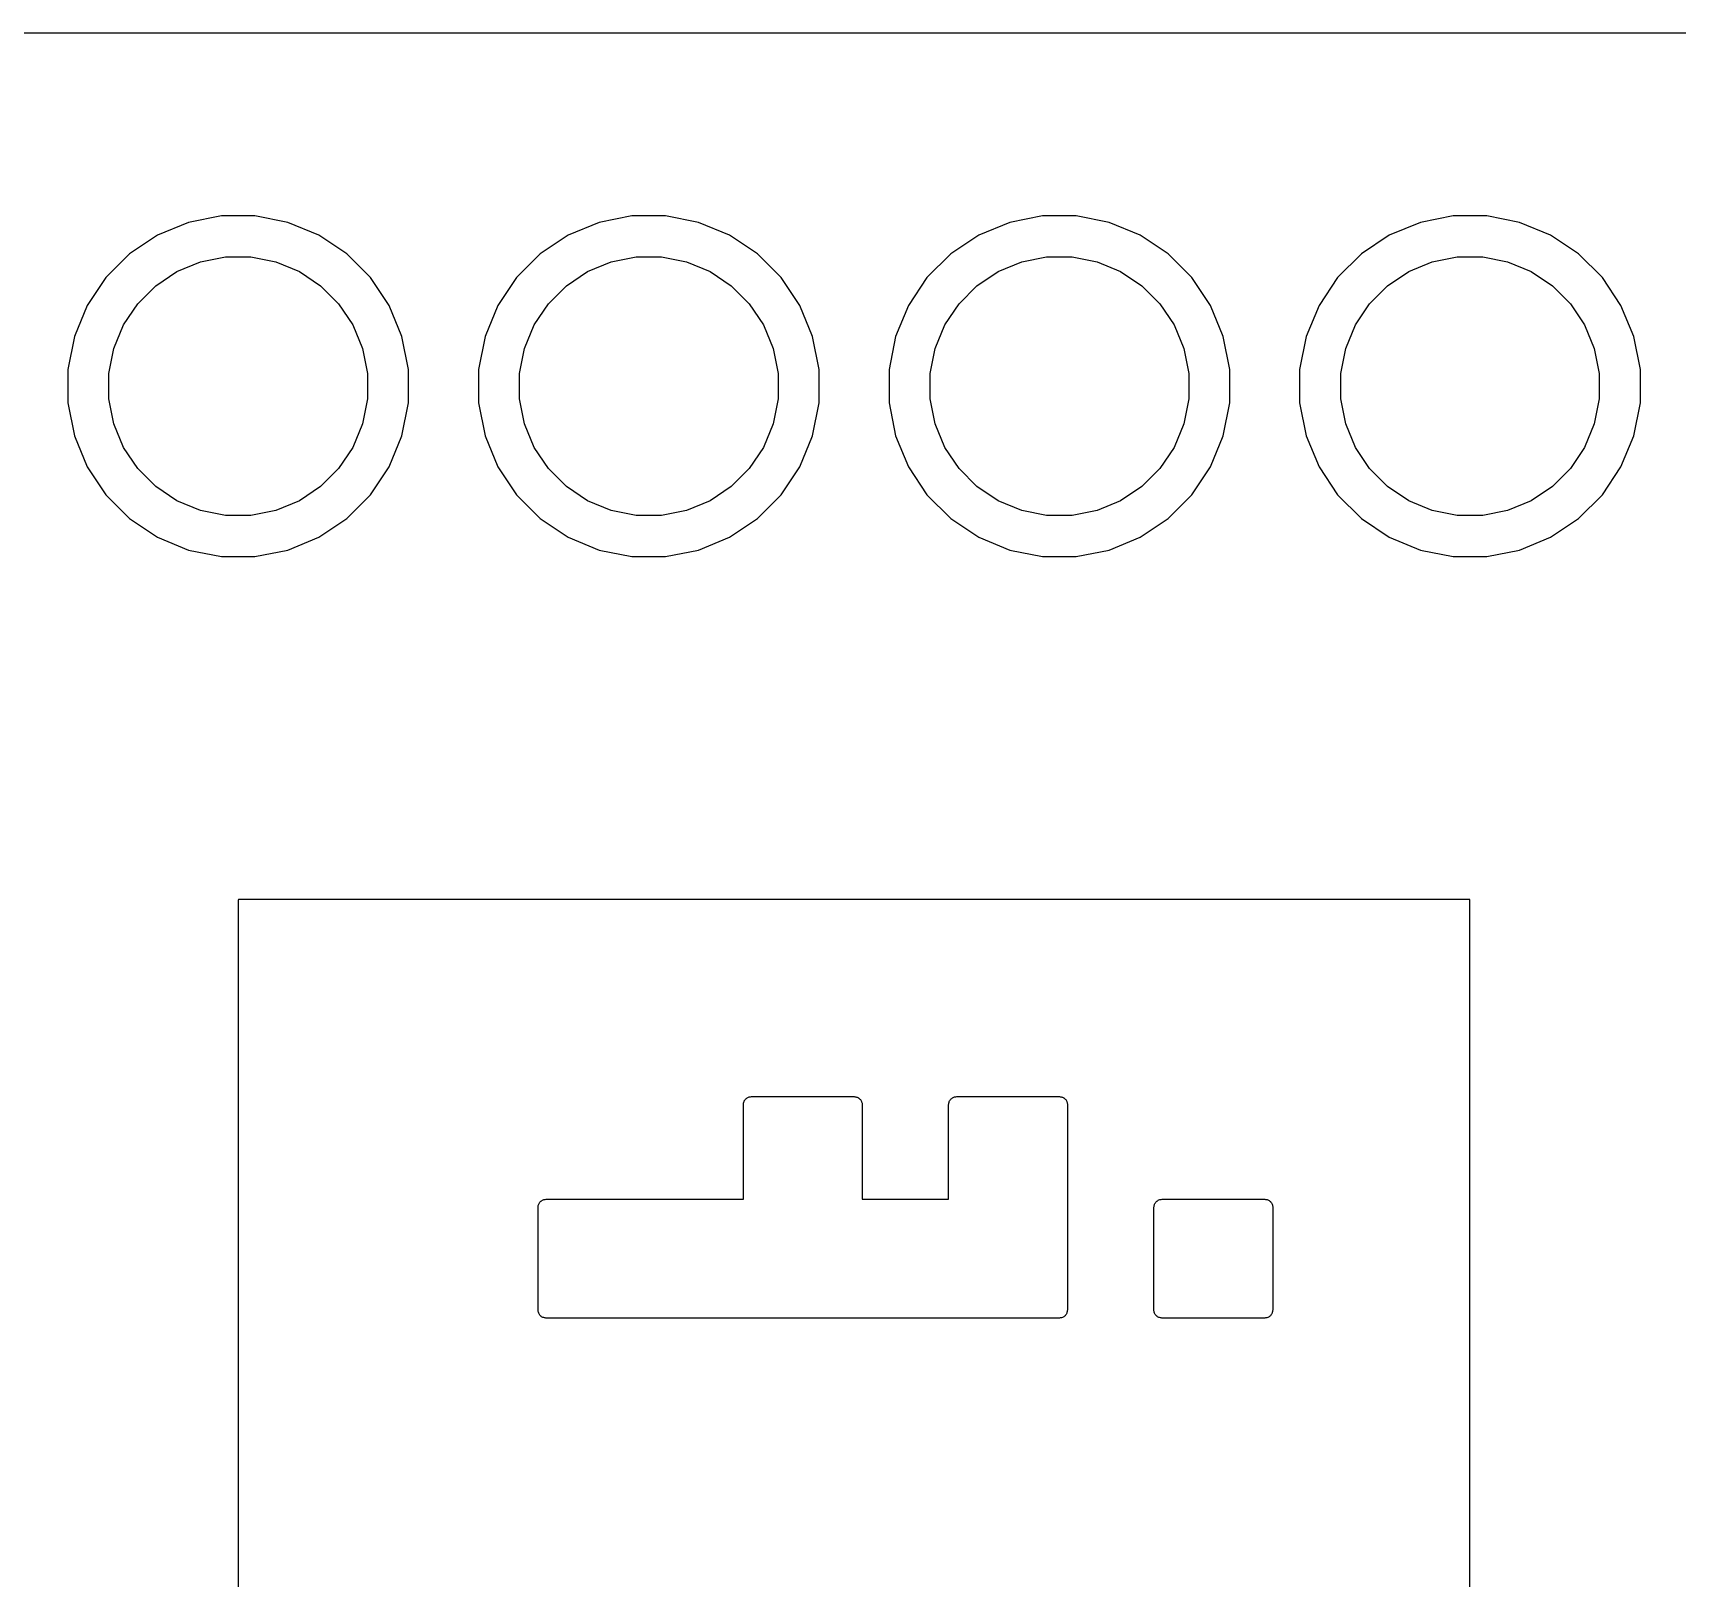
# Model space of a CAD drawing. Extents: x 74.5 to 163.3, y -87.9 to -68.3.
# Drawn here: x 142.88 to 153.05, y -77.86 to -68.3 of the extents above; entities that cross this region are included whole.
import ezdxf

# ---------------------------------------------------------------- set-up
doc = ezdxf.new("R2010")
doc.units = 0
doc.layers.add('BLACK', color=7, linetype='CONTINUOUS')

msp = doc.modelspace()

# ---------------------------------------------------------------- linework, layer by layer
at = {"layer": 'BLACK', "linetype": 'CONTINUOUS'}
for p, q in [((117.967, -68.299), (162.536, -68.299)), ((144.041, -69.431), (143.838, -69.4715)), ((144.249, -69.431), (144.041, -69.431)), ((144.452, -69.4715), (144.249, -69.431)), ((146.581, -69.431), (146.378, -69.4715)), ((146.789, -69.431), (146.581, -69.431)), ((146.992, -69.4715), (146.789, -69.431)), ((149.121, -69.431), (148.918, -69.4715)), ((149.329, -69.431), (149.121, -69.431)), ((149.532, -69.4715), (149.329, -69.431)), ((151.661, -69.431), (151.458, -69.4715)), ((151.869, -69.431), (151.661, -69.431)), ((152.072, -69.4715), (151.869, -69.431)), ((143.646, -69.551), (143.473, -69.6663)), ((143.838, -69.4715), (143.646, -69.551)), ((144.644, -69.551), (144.452, -69.4715)), ((144.817, -69.6663), (144.644, -69.551)), ((146.186, -69.551), (146.013, -69.6663)), ((146.378, -69.4715), (146.186, -69.551)), ((147.184, -69.551), (146.992, -69.4715)), ((147.357, -69.6663), (147.184, -69.551)), ((148.726, -69.551), (148.553, -69.6663)), ((148.918, -69.4715), (148.726, -69.551)), ((149.724, -69.551), (149.532, -69.4715)), ((149.897, -69.6663), (149.724, -69.551)), ((151.266, -69.551), (151.093, -69.6663)), ((151.458, -69.4715), (151.266, -69.551)), ((152.264, -69.551), (152.072, -69.4715)), ((152.437, -69.6663), (152.264, -69.551)), ((143.473, -69.6663), (143.326, -69.8131)), ((144.964, -69.8131), (144.817, -69.6663)), ((146.013, -69.6663), (145.866, -69.8131)), ((147.504, -69.8131), (147.357, -69.6663)), ((148.553, -69.6663), (148.406, -69.8131)), ((150.044, -69.8131), (149.897, -69.6663)), ((151.093, -69.6663), (150.946, -69.8131)), ((152.584, -69.8131), (152.437, -69.6663)), ((143.766, -69.776), (143.912, -69.7157)), ((143.912, -69.7157), (144.066, -69.685)), ((144.066, -69.685), (144.224, -69.685)), ((144.224, -69.685), (144.378, -69.7157)), ((144.378, -69.7157), (144.524, -69.776)), ((146.306, -69.776), (146.452, -69.7157)), ((146.452, -69.7157), (146.606, -69.685)), ((146.606, -69.685), (146.764, -69.685)), ((146.764, -69.685), (146.918, -69.7157)), ((146.918, -69.7157), (147.064, -69.776)), ((148.846, -69.776), (148.992, -69.7157)), ((148.992, -69.7157), (149.146, -69.685)), ((149.146, -69.685), (149.304, -69.685)), ((149.304, -69.685), (149.458, -69.7157)), ((149.458, -69.7157), (149.604, -69.776)), ((151.386, -69.776), (151.532, -69.7157)), ((151.532, -69.7157), (151.686, -69.685)), ((151.686, -69.685), (151.844, -69.685)), ((151.844, -69.685), (151.998, -69.7157)), ((151.998, -69.7157), (152.144, -69.776)), ((143.326, -69.8131), (143.211, -69.9857)), ((143.524, -69.975), (143.635, -69.8636)), ((143.635, -69.8636), (143.766, -69.776)), ((144.524, -69.776), (144.655, -69.8636)), ((144.655, -69.8636), (144.766, -69.975)), ((145.079, -69.9857), (144.964, -69.8131)), ((145.866, -69.8131), (145.751, -69.9857)), ((146.064, -69.975), (146.175, -69.8636)), ((146.175, -69.8636), (146.306, -69.776)), ((147.064, -69.776), (147.195, -69.8636)), ((147.195, -69.8636), (147.306, -69.975)), ((147.619, -69.9857), (147.504, -69.8131)), ((148.406, -69.8131), (148.291, -69.9857)), ((148.604, -69.975), (148.715, -69.8636)), ((148.715, -69.8636), (148.846, -69.776)), ((149.604, -69.776), (149.735, -69.8636)), ((149.735, -69.8636), (149.846, -69.975)), ((150.159, -69.9857), (150.044, -69.8131)), ((150.946, -69.8131), (150.831, -69.9857)), ((151.144, -69.975), (151.255, -69.8636)), ((151.255, -69.8636), (151.386, -69.776)), ((152.144, -69.776), (152.275, -69.8636)), ((152.275, -69.8636), (152.386, -69.975)), ((152.699, -69.9857), (152.584, -69.8131)), ((143.436, -70.1061), (143.524, -69.975)), ((144.766, -69.975), (144.854, -70.1061)), ((145.976, -70.1061), (146.064, -69.975)), ((147.306, -69.975), (147.394, -70.1061)), ((148.516, -70.1061), (148.604, -69.975)), ((149.846, -69.975), (149.934, -70.1061)), ((151.056, -70.1061), (151.144, -69.975)), ((152.386, -69.975), (152.474, -70.1061)), ((143.211, -69.9857), (143.132, -70.1776)), ((145.158, -70.1776), (145.079, -69.9857)), ((145.751, -69.9857), (145.672, -70.1776)), ((147.698, -70.1776), (147.619, -69.9857)), ((148.291, -69.9857), (148.212, -70.1776)), ((150.238, -70.1776), (150.159, -69.9857)), ((150.831, -69.9857), (150.752, -70.1776)), ((152.778, -70.1776), (152.699, -69.9857)), ((143.132, -70.1776), (143.091, -70.3812)), ((143.376, -70.2516), (143.436, -70.1061)), ((144.854, -70.1061), (144.914, -70.2516)), ((145.199, -70.3812), (145.158, -70.1776)), ((145.672, -70.1776), (145.631, -70.3812)), ((145.916, -70.2516), (145.976, -70.1061)), ((147.394, -70.1061), (147.454, -70.2516)), ((147.739, -70.3812), (147.698, -70.1776)), ((148.212, -70.1776), (148.171, -70.3812)), ((148.456, -70.2516), (148.516, -70.1061)), ((149.934, -70.1061), (149.994, -70.2516)), ((150.279, -70.3812), (150.238, -70.1776)), ((150.752, -70.1776), (150.711, -70.3812)), ((150.996, -70.2516), (151.056, -70.1061)), ((152.474, -70.1061), (152.534, -70.2516)), ((152.819, -70.3812), (152.778, -70.1776)), ((143.345, -70.4062), (143.376, -70.2516)), ((144.914, -70.2516), (144.945, -70.4062)), ((145.885, -70.4062), (145.916, -70.2516)), ((147.454, -70.2516), (147.485, -70.4062)), ((148.425, -70.4062), (148.456, -70.2516)), ((149.994, -70.2516), (150.025, -70.4062)), ((150.965, -70.4062), (150.996, -70.2516)), ((152.534, -70.2516), (152.565, -70.4062)), ((143.091, -70.3812), (143.091, -70.5888)), ((145.199, -70.5888), (145.199, -70.3812)), ((145.631, -70.3812), (145.631, -70.5888)), ((147.739, -70.5888), (147.739, -70.3812)), ((148.171, -70.3812), (148.171, -70.5888)), ((150.279, -70.5888), (150.279, -70.3812)), ((150.711, -70.3812), (150.711, -70.5888)), ((152.819, -70.5888), (152.819, -70.3812)), ((143.345, -70.5638), (143.345, -70.4062)), ((144.945, -70.4062), (144.945, -70.5638)), ((145.885, -70.5638), (145.885, -70.4062)), ((147.485, -70.4062), (147.485, -70.5638)), ((148.425, -70.5638), (148.425, -70.4062)), ((150.025, -70.4062), (150.025, -70.5638)), ((150.965, -70.5638), (150.965, -70.4062)), ((152.565, -70.4062), (152.565, -70.5638)), ((143.376, -70.7184), (143.345, -70.5638)), ((144.945, -70.5638), (144.914, -70.7184)), ((145.916, -70.7184), (145.885, -70.5638)), ((147.485, -70.5638), (147.454, -70.7184)), ((148.456, -70.7184), (148.425, -70.5638)), ((150.025, -70.5638), (149.994, -70.7184)), ((150.996, -70.7184), (150.965, -70.5638)), ((152.565, -70.5638), (152.534, -70.7184)), ((143.091, -70.5888), (143.132, -70.7924)), ((145.158, -70.7924), (145.199, -70.5888)), ((145.631, -70.5888), (145.672, -70.7924)), ((147.698, -70.7924), (147.739, -70.5888)), ((148.171, -70.5888), (148.212, -70.7924)), ((150.238, -70.7924), (150.279, -70.5888)), ((150.711, -70.5888), (150.752, -70.7924)), ((152.778, -70.7924), (152.819, -70.5888)), ((143.436, -70.8639), (143.376, -70.7184)), ((144.914, -70.7184), (144.854, -70.8639)), ((145.976, -70.8639), (145.916, -70.7184)), ((147.454, -70.7184), (147.394, -70.8639)), ((148.516, -70.8639), (148.456, -70.7184)), ((149.994, -70.7184), (149.934, -70.8639)), ((151.056, -70.8639), (150.996, -70.7184)), ((152.534, -70.7184), (152.474, -70.8639)), ((143.132, -70.7924), (143.211, -70.9843)), ((143.524, -70.995), (143.436, -70.8639)), ((144.854, -70.8639), (144.766, -70.995)), ((145.079, -70.9843), (145.158, -70.7924)), ((145.672, -70.7924), (145.751, -70.9843)), ((146.064, -70.995), (145.976, -70.8639)), ((147.394, -70.8639), (147.306, -70.995)), ((147.619, -70.9843), (147.698, -70.7924)), ((148.212, -70.7924), (148.291, -70.9843)), ((148.604, -70.995), (148.516, -70.8639)), ((149.934, -70.8639), (149.846, -70.995)), ((150.159, -70.9843), (150.238, -70.7924)), ((150.752, -70.7924), (150.831, -70.9843)), ((151.144, -70.995), (151.056, -70.8639)), ((152.474, -70.8639), (152.386, -70.995)), ((152.699, -70.9843), (152.778, -70.7924)), ((143.211, -70.9843), (143.326, -71.1569)), ((143.635, -71.1064), (143.524, -70.995)), ((144.766, -70.995), (144.655, -71.1064)), ((144.964, -71.1569), (145.079, -70.9843)), ((145.751, -70.9843), (145.866, -71.1569)), ((146.175, -71.1064), (146.064, -70.995)), ((147.306, -70.995), (147.195, -71.1064)), ((147.504, -71.1569), (147.619, -70.9843)), ((148.291, -70.9843), (148.406, -71.1569)), ((148.715, -71.1064), (148.604, -70.995)), ((149.846, -70.995), (149.735, -71.1064)), ((150.044, -71.1569), (150.159, -70.9843)), ((150.831, -70.9843), (150.946, -71.1569)), ((151.255, -71.1064), (151.144, -70.995)), ((152.386, -70.995), (152.275, -71.1064)), ((152.584, -71.1569), (152.699, -70.9843)), ((143.326, -71.1569), (143.473, -71.3037)), ((143.766, -71.194), (143.635, -71.1064)), ((143.912, -71.2543), (143.766, -71.194)), ((144.524, -71.194), (144.378, -71.2543)), ((144.655, -71.1064), (144.524, -71.194)), ((144.817, -71.3037), (144.964, -71.1569)), ((145.866, -71.1569), (146.013, -71.3037)), ((146.306, -71.194), (146.175, -71.1064)), ((146.452, -71.2543), (146.306, -71.194)), ((147.064, -71.194), (146.918, -71.2543)), ((147.195, -71.1064), (147.064, -71.194)), ((147.357, -71.3037), (147.504, -71.1569)), ((148.406, -71.1569), (148.553, -71.3037)), ((148.846, -71.194), (148.715, -71.1064)), ((148.992, -71.2543), (148.846, -71.194)), ((149.604, -71.194), (149.458, -71.2543)), ((149.735, -71.1064), (149.604, -71.194)), ((149.897, -71.3037), (150.044, -71.1569)), ((150.946, -71.1569), (151.093, -71.3037)), ((151.386, -71.194), (151.255, -71.1064)), ((151.532, -71.2543), (151.386, -71.194)), ((152.144, -71.194), (151.998, -71.2543)), ((152.275, -71.1064), (152.144, -71.194)), ((152.437, -71.3037), (152.584, -71.1569)), ((144.066, -71.285), (143.912, -71.2543)), ((144.224, -71.285), (144.066, -71.285)), ((144.378, -71.2543), (144.224, -71.285)), ((146.606, -71.285), (146.452, -71.2543)), ((146.764, -71.285), (146.606, -71.285)), ((146.918, -71.2543), (146.764, -71.285)), ((149.146, -71.285), (148.992, -71.2543)), ((149.304, -71.285), (149.146, -71.285)), ((149.458, -71.2543), (149.304, -71.285)), ((151.686, -71.285), (151.532, -71.2543)), ((151.844, -71.285), (151.686, -71.285)), ((151.998, -71.2543), (151.844, -71.285)), ((143.473, -71.3037), (143.646, -71.419)), ((144.644, -71.419), (144.817, -71.3037)), ((146.013, -71.3037), (146.186, -71.419)), ((147.184, -71.419), (147.357, -71.3037)), ((148.553, -71.3037), (148.726, -71.419)), ((149.724, -71.419), (149.897, -71.3037)), ((151.093, -71.3037), (151.266, -71.419)), ((152.264, -71.419), (152.437, -71.3037)), ((143.646, -71.419), (143.838, -71.4985)), ((143.838, -71.4985), (144.041, -71.539)), ((144.249, -71.539), (144.452, -71.4985)), ((144.452, -71.4985), (144.644, -71.419)), ((146.186, -71.419), (146.378, -71.4985)), ((146.378, -71.4985), (146.581, -71.539)), ((146.789, -71.539), (146.992, -71.4985)), ((146.992, -71.4985), (147.184, -71.419)), ((148.726, -71.419), (148.918, -71.4985)), ((148.918, -71.4985), (149.121, -71.539)), ((149.329, -71.539), (149.532, -71.4985)), ((149.532, -71.4985), (149.724, -71.419)), ((151.266, -71.419), (151.458, -71.4985)), ((151.458, -71.4985), (151.661, -71.539)), ((151.869, -71.539), (152.072, -71.4985)), ((152.072, -71.4985), (152.264, -71.419)), ((144.041, -71.539), (144.249, -71.539)), ((146.581, -71.539), (146.789, -71.539)), ((149.121, -71.539), (149.329, -71.539)), ((151.661, -71.539), (151.869, -71.539)), ((144.146, -73.6606), (144.145, -73.6662)), ((144.145, -73.6662), (144.145, -82.5438)), ((144.151, -73.66), (144.146, -73.6606)), ((151.759, -73.66), (144.151, -73.66)), ((151.764, -73.6606), (151.759, -73.66)), ((151.765, -73.6662), (151.764, -73.6606)), ((151.765, -82.5438), (151.765, -73.6662)), ((147.27, -74.9293), (147.271, -74.9247)), ((147.27, -74.9296), (147.27, -74.9293)), ((147.27, -74.9297), (147.27, -74.9296)), ((147.27, -74.93), (147.27, -74.9297)), ((147.27, -74.9297), (147.27, -74.9297)), ((147.27, -75.515), (147.27, -74.93)), ((147.271, -74.9196), (147.273, -74.9151)), ((147.271, -74.9198), (147.271, -74.9196)), ((147.271, -74.9199), (147.271, -74.9198)), ((147.271, -74.9247), (147.271, -74.9199)), ((147.273, -74.9151), (147.274, -74.9106)), ((147.274, -74.9103), (147.276, -74.9062)), ((147.274, -74.9105), (147.274, -74.9103)), ((147.274, -74.9106), (147.274, -74.9105)), ((147.276, -74.9062), (147.279, -74.902)), ((147.279, -74.9018), (147.282, -74.8982)), ((147.279, -74.9019), (147.279, -74.9018)), ((147.279, -74.902), (147.279, -74.9019)), ((147.282, -74.8982), (147.285, -74.8945)), ((147.285, -74.8943), (147.289, -74.8914)), ((147.285, -74.8944), (147.285, -74.8943)), ((147.285, -74.8945), (147.285, -74.8944)), ((147.289, -74.8914), (147.292, -74.8884)), ((147.292, -74.8883), (147.293, -74.8882)), ((147.292, -74.8884), (147.292, -74.8883)), ((147.293, -74.8882), (147.297, -74.886)), ((147.297, -74.886), (147.301, -74.8838)), ((147.301, -74.8836), (147.306, -74.8823)), ((147.301, -74.8837), (147.301, -74.8836)), ((147.301, -74.8838), (147.301, -74.8837)), ((147.306, -74.8823), (147.31, -74.881)), ((147.31, -74.881), (147.31, -74.8809)), ((147.31, -74.8809), (147.311, -74.8809)), ((147.311, -74.8809), (147.315, -74.8805)), ((147.315, -74.8805), (147.32, -74.88)), ((147.32, -74.88), (147.955, -74.88)), ((147.955, -74.88), (147.955, -74.88)), ((147.955, -74.88), (147.955, -74.88)), ((147.955, -74.88), (147.955, -74.88)), ((147.955, -74.88), (147.956, -74.88)), ((147.956, -74.88), (147.96, -74.8805)), ((147.96, -74.8805), (147.965, -74.881)), ((147.965, -74.881), (147.965, -74.8811)), ((147.965, -74.8811), (147.965, -74.8811)), ((147.965, -74.8811), (147.97, -74.8825)), ((147.97, -74.8825), (147.974, -74.8839)), ((147.974, -74.8839), (147.975, -74.884)), ((147.975, -74.884), (147.975, -74.884)), ((147.975, -74.884), (147.979, -74.8863)), ((147.979, -74.8863), (147.983, -74.8885)), ((147.983, -74.8885), (147.983, -74.8887)), ((147.983, -74.8887), (147.983, -74.8887)), ((147.983, -74.8887), (147.987, -74.8917)), ((147.987, -74.8917), (147.99, -74.8948)), ((147.99, -74.8948), (147.991, -74.8949)), ((147.991, -74.8949), (147.991, -74.895)), ((147.991, -74.895), (147.994, -74.8986)), ((147.994, -74.8986), (147.997, -74.9023)), ((147.997, -74.9023), (147.997, -74.9025)), ((147.997, -74.9025), (147.997, -74.9026)), ((147.997, -74.9026), (147.999, -74.9067)), ((147.999, -74.9067), (148.001, -74.9109)), ((148.001, -74.9109), (148.001, -74.9111)), ((148.001, -74.9111), (148.001, -74.9113)), ((148.001, -74.9113), (148.003, -74.9157)), ((148.003, -74.9157), (148.004, -74.9203)), ((148.004, -74.9203), (148.004, -74.9205)), ((148.004, -74.9205), (148.004, -74.9206)), ((148.004, -74.9206), (148.005, -74.9253)), ((148.005, -74.9253), (148.005, -74.93)), ((148.005, -74.93), (148.005, -75.515)), ((148.54, -74.9293), (148.541, -74.9247)), ((148.54, -74.9296), (148.54, -74.9293)), ((148.54, -74.9297), (148.54, -74.9296)), ((148.54, -74.93), (148.54, -74.9297)), ((148.54, -74.9297), (148.54, -74.9297)), ((148.54, -75.515), (148.54, -74.93)), ((148.541, -74.9196), (148.543, -74.9151)), ((148.541, -74.9198), (148.541, -74.9196)), ((148.541, -74.9199), (148.541, -74.9198)), ((148.541, -74.9247), (148.541, -74.9199)), ((148.543, -74.9151), (148.544, -74.9106)), ((148.544, -74.9103), (148.546, -74.9062)), ((148.544, -74.9105), (148.544, -74.9103)), ((148.544, -74.9106), (148.544, -74.9105)), ((148.546, -74.9062), (148.549, -74.902)), ((148.549, -74.9018), (148.552, -74.8982)), ((148.549, -74.9019), (148.549, -74.9018)), ((148.549, -74.902), (148.549, -74.9019)), ((148.552, -74.8982), (148.555, -74.8945)), ((148.555, -74.8943), (148.559, -74.8914)), ((148.555, -74.8944), (148.555, -74.8943)), ((148.555, -74.8945), (148.555, -74.8944)), ((148.559, -74.8914), (148.562, -74.8884)), ((148.562, -74.8883), (148.563, -74.8882)), ((148.562, -74.8884), (148.562, -74.8883)), ((148.563, -74.8882), (148.567, -74.886)), ((148.567, -74.886), (148.571, -74.8838)), ((148.571, -74.8836), (148.576, -74.8823)), ((148.571, -74.8837), (148.571, -74.8836)), ((148.571, -74.8838), (148.571, -74.8837)), ((148.576, -74.8823), (148.58, -74.881)), ((148.58, -74.881), (148.58, -74.8809)), ((148.58, -74.8809), (148.581, -74.8809)), ((148.581, -74.8809), (148.585, -74.8805)), ((148.585, -74.8805), (148.59, -74.88)), ((148.59, -74.88), (149.225, -74.88)), ((149.225, -74.88), (149.225, -74.88)), ((149.225, -74.88), (149.225, -74.88)), ((149.225, -74.88), (149.225, -74.88)), ((149.225, -74.88), (149.226, -74.88)), ((149.226, -74.88), (149.23, -74.8805)), ((149.23, -74.8805), (149.235, -74.881)), ((149.235, -74.881), (149.235, -74.8811)), ((149.235, -74.8811), (149.235, -74.8811)), ((149.235, -74.8811), (149.24, -74.8825)), ((149.24, -74.8825), (149.244, -74.8839)), ((149.244, -74.8839), (149.245, -74.884)), ((149.245, -74.884), (149.245, -74.884)), ((149.245, -74.884), (149.249, -74.8863)), ((149.249, -74.8863), (149.253, -74.8885)), ((149.253, -74.8885), (149.253, -74.8887)), ((149.253, -74.8887), (149.253, -74.8887)), ((149.253, -74.8887), (149.257, -74.8917)), ((149.257, -74.8917), (149.26, -74.8948)), ((149.26, -74.8948), (149.261, -74.8949)), ((149.261, -74.8949), (149.261, -74.895)), ((149.261, -74.895), (149.264, -74.8986)), ((149.264, -74.8986), (149.267, -74.9023)), ((149.267, -74.9023), (149.267, -74.9025)), ((149.267, -74.9025), (149.267, -74.9026)), ((149.267, -74.9026), (149.269, -74.9067)), ((149.269, -74.9067), (149.271, -74.9109)), ((149.271, -74.9109), (149.271, -74.9111)), ((149.271, -74.9111), (149.271, -74.9113)), ((149.271, -74.9113), (149.273, -74.9157)), ((149.273, -74.9157), (149.274, -74.9203)), ((149.274, -74.9203), (149.274, -74.9205)), ((149.274, -74.9205), (149.274, -74.9206)), ((149.274, -74.9206), (149.275, -74.9253)), ((149.275, -74.9253), (149.275, -74.93)), ((149.275, -74.93), (149.275, -76.2)), ((146, -75.5643), (146.001, -75.5597)), ((146, -75.5646), (146, -75.5643)), ((146, -75.5647), (146, -75.5646)), ((146, -75.565), (146, -75.5647)), ((146, -75.5647), (146, -75.5647)), ((146, -76.2), (146, -75.565)), ((146.001, -75.5546), (146.003, -75.5501)), ((146.001, -75.5548), (146.001, -75.5546)), ((146.001, -75.5549), (146.001, -75.5548)), ((146.001, -75.5597), (146.001, -75.5549)), ((146.003, -75.5501), (146.004, -75.5456)), ((146.004, -75.5453), (146.006, -75.5412)), ((146.004, -75.5455), (146.004, -75.5453)), ((146.004, -75.5456), (146.004, -75.5455)), ((146.006, -75.5412), (146.009, -75.537)), ((146.009, -75.5368), (146.012, -75.5332)), ((146.009, -75.5369), (146.009, -75.5368)), ((146.009, -75.537), (146.009, -75.5369)), ((146.012, -75.5332), (146.015, -75.5295)), ((146.015, -75.5293), (146.019, -75.5264)), ((146.015, -75.5294), (146.015, -75.5293)), ((146.015, -75.5295), (146.015, -75.5294)), ((146.019, -75.5264), (146.022, -75.5234)), ((146.022, -75.5233), (146.023, -75.5232)), ((146.022, -75.5234), (146.022, -75.5233)), ((146.023, -75.5232), (146.027, -75.521)), ((146.027, -75.521), (146.031, -75.5188)), ((146.031, -75.5186), (146.036, -75.5173)), ((146.031, -75.5187), (146.031, -75.5186)), ((146.031, -75.5188), (146.031, -75.5187)), ((146.036, -75.5173), (146.04, -75.516)), ((146.04, -75.516), (146.04, -75.5159)), ((146.04, -75.5159), (146.041, -75.5159)), ((146.041, -75.5159), (146.045, -75.5155)), ((146.045, -75.5155), (146.05, -75.515)), ((146.05, -75.515), (147.27, -75.515)), ((148.005, -75.515), (148.54, -75.515)), ((149.81, -75.5643), (149.811, -75.5597)), ((149.81, -75.5646), (149.81, -75.5643)), ((149.81, -75.5647), (149.81, -75.5646)), ((149.81, -75.565), (149.81, -75.5647)), ((149.81, -75.5647), (149.81, -75.5647)), ((149.81, -76.2), (149.81, -75.565)), ((149.811, -75.5546), (149.813, -75.5501)), ((149.811, -75.5548), (149.811, -75.5546)), ((149.811, -75.5549), (149.811, -75.5548)), ((149.811, -75.5597), (149.811, -75.5549)), ((149.813, -75.5501), (149.814, -75.5456)), ((149.814, -75.5453), (149.816, -75.5412)), ((149.814, -75.5455), (149.814, -75.5453)), ((149.814, -75.5456), (149.814, -75.5455)), ((149.816, -75.5412), (149.819, -75.537)), ((149.819, -75.5368), (149.822, -75.5332)), ((149.819, -75.5369), (149.819, -75.5368)), ((149.819, -75.537), (149.819, -75.5369)), ((149.822, -75.5332), (149.825, -75.5295)), ((149.825, -75.5293), (149.829, -75.5264)), ((149.825, -75.5294), (149.825, -75.5293)), ((149.825, -75.5295), (149.825, -75.5294)), ((149.829, -75.5264), (149.832, -75.5234)), ((149.832, -75.5233), (149.833, -75.5232)), ((149.832, -75.5234), (149.832, -75.5233)), ((149.833, -75.5232), (149.837, -75.521)), ((149.837, -75.521), (149.841, -75.5188)), ((149.841, -75.5186), (149.846, -75.5173)), ((149.841, -75.5187), (149.841, -75.5186)), ((149.841, -75.5188), (149.841, -75.5187)), ((149.846, -75.5173), (149.85, -75.516)), ((149.85, -75.516), (149.85, -75.5159)), ((149.85, -75.5159), (149.851, -75.5159)), ((149.851, -75.5159), (149.855, -75.5155)), ((149.855, -75.5155), (149.86, -75.515)), ((149.86, -75.515), (150.495, -75.515)), ((150.495, -75.515), (150.495, -75.515)), ((150.495, -75.515), (150.495, -75.515)), ((150.495, -75.515), (150.496, -75.515)), ((150.495, -75.515), (150.495, -75.515)), ((150.496, -75.515), (150.5, -75.5155)), ((150.5, -75.5155), (150.505, -75.516)), ((150.505, -75.516), (150.505, -75.5161)), ((150.505, -75.5161), (150.505, -75.5161)), ((150.505, -75.5161), (150.51, -75.5175)), ((150.51, -75.5175), (150.514, -75.5189)), ((150.514, -75.5189), (150.515, -75.519)), ((150.515, -75.519), (150.515, -75.519)), ((150.515, -75.519), (150.519, -75.5213)), ((150.519, -75.5213), (150.523, -75.5235)), ((150.523, -75.5235), (150.523, -75.5237)), ((150.523, -75.5237), (150.523, -75.5237)), ((150.523, -75.5237), (150.527, -75.5267)), ((150.527, -75.5267), (150.53, -75.5298)), ((150.53, -75.5298), (150.531, -75.5299)), ((150.531, -75.5299), (150.531, -75.53)), ((150.531, -75.53), (150.534, -75.5336)), ((150.534, -75.5336), (150.537, -75.5373)), ((150.537, -75.5373), (150.537, -75.5375)), ((150.537, -75.5375), (150.537, -75.5376)), ((150.537, -75.5376), (150.539, -75.5417)), ((150.539, -75.5417), (150.541, -75.5459)), ((150.541, -75.5459), (150.541, -75.5461)), ((150.541, -75.5461), (150.541, -75.5463)), ((150.541, -75.5463), (150.543, -75.5507)), ((150.543, -75.5507), (150.544, -75.5553)), ((150.544, -75.5553), (150.544, -75.5555)), ((150.544, -75.5555), (150.544, -75.5556)), ((150.544, -75.5556), (150.545, -75.5603)), ((150.545, -75.5603), (150.545, -75.565)), ((150.545, -75.565), (150.545, -76.2)), ((146, -76.2047), (146, -76.2)), ((146.001, -76.2094), (146, -76.2047)), ((146.001, -76.2095), (146.001, -76.2094)), ((146.001, -76.2097), (146.001, -76.2095)), ((146.002, -76.2143), (146.001, -76.2097)), ((146.004, -76.2187), (146.002, -76.2143)), ((146.004, -76.2189), (146.004, -76.2187)), ((146.004, -76.2191), (146.004, -76.2189)), ((146.006, -76.2233), (146.004, -76.2191)), ((146.008, -76.2274), (146.006, -76.2233)), ((146.008, -76.2275), (146.008, -76.2274)), ((146.008, -76.2277), (146.008, -76.2275)), ((146.011, -76.2314), (146.008, -76.2277)), ((146.014, -76.235), (146.011, -76.2314)), ((146.014, -76.2351), (146.014, -76.235)), ((146.015, -76.2352), (146.014, -76.2351)), ((146.018, -76.2383), (146.015, -76.2352)), ((146.022, -76.2413), (146.018, -76.2383)), ((146.022, -76.2415), (146.022, -76.2413)), ((146.022, -76.2413), (146.022, -76.2413)), ((146.026, -76.2437), (146.022, -76.2415)), ((146.03, -76.246), (146.026, -76.2437)), ((146.031, -76.2461), (146.03, -76.246)), ((146.03, -76.246), (146.03, -76.246)), ((146.035, -76.2475), (146.031, -76.2461)), ((146.04, -76.2489), (146.035, -76.2475)), ((146.04, -76.249), (146.04, -76.2489)), ((146.04, -76.2489), (146.04, -76.2489)), ((146.045, -76.2495), (146.04, -76.249)), ((146.049, -76.25), (146.045, -76.2495)), ((146.05, -76.25), (146.049, -76.25)), ((149.225, -76.25), (146.05, -76.25)), ((146.05, -76.25), (146.05, -76.25)), ((146.05, -76.25), (146.05, -76.25)), ((146.05, -76.25), (146.05, -76.25)), ((149.23, -76.2495), (149.225, -76.25)), ((149.234, -76.2491), (149.23, -76.2495)), ((149.235, -76.2491), (149.234, -76.2491)), ((149.239, -76.2477), (149.235, -76.249)), ((149.235, -76.249), (149.235, -76.2491)), ((149.244, -76.2464), (149.239, -76.2477)), ((149.248, -76.244), (149.244, -76.2462)), ((149.244, -76.2462), (149.244, -76.2463)), ((149.244, -76.2463), (149.244, -76.2464)), ((149.252, -76.2418), (149.248, -76.244)), ((149.253, -76.2417), (149.252, -76.2418)), ((149.256, -76.2386), (149.253, -76.2416)), ((149.253, -76.2416), (149.253, -76.2417)), ((149.26, -76.2357), (149.256, -76.2386)), ((149.263, -76.2318), (149.26, -76.2355)), ((149.26, -76.2355), (149.26, -76.2356)), ((149.26, -76.2356), (149.26, -76.2357)), ((149.266, -76.2282), (149.263, -76.2318)), ((149.269, -76.2238), (149.266, -76.228)), ((149.266, -76.228), (149.266, -76.2281)), ((149.266, -76.2281), (149.266, -76.2282)), ((149.271, -76.2197), (149.269, -76.2238)), ((149.272, -76.2149), (149.271, -76.2194)), ((149.271, -76.2194), (149.271, -76.2195)), ((149.271, -76.2195), (149.271, -76.2197)), ((149.274, -76.2104), (149.272, -76.2149)), ((149.275, -76.2007), (149.274, -76.2053)), ((149.274, -76.2053), (149.274, -76.2101)), ((149.274, -76.2101), (149.274, -76.2102)), ((149.274, -76.2102), (149.274, -76.2104)), ((149.275, -76.2), (149.275, -76.2003)), ((149.275, -76.2003), (149.275, -76.2003)), ((149.275, -76.2003), (149.275, -76.2004)), ((149.275, -76.2004), (149.275, -76.2007)), ((149.81, -76.2047), (149.81, -76.2)), ((149.811, -76.2094), (149.81, -76.2047)), ((149.811, -76.2095), (149.811, -76.2094)), ((149.811, -76.2097), (149.811, -76.2095)), ((149.812, -76.2143), (149.811, -76.2097)), ((149.814, -76.2187), (149.812, -76.2143)), ((149.814, -76.2189), (149.814, -76.2187)), ((149.814, -76.2191), (149.814, -76.2189)), ((149.816, -76.2233), (149.814, -76.2191)), ((149.818, -76.2274), (149.816, -76.2233)), ((149.818, -76.2275), (149.818, -76.2274)), ((149.818, -76.2277), (149.818, -76.2275)), ((149.821, -76.2314), (149.818, -76.2277)), ((149.824, -76.235), (149.821, -76.2314)), ((149.824, -76.2351), (149.824, -76.235)), ((149.825, -76.2352), (149.824, -76.2351)), ((149.828, -76.2383), (149.825, -76.2352)), ((149.832, -76.2413), (149.828, -76.2383)), ((149.832, -76.2415), (149.832, -76.2413)), ((149.832, -76.2413), (149.832, -76.2413)), ((149.836, -76.2437), (149.832, -76.2415)), ((149.84, -76.246), (149.836, -76.2437)), ((149.841, -76.2461), (149.84, -76.246)), ((149.84, -76.246), (149.84, -76.246)), ((149.845, -76.2475), (149.841, -76.2461)), ((149.85, -76.2489), (149.845, -76.2475)), ((149.85, -76.249), (149.85, -76.2489)), ((149.85, -76.2489), (149.85, -76.2489)), ((149.855, -76.2495), (149.85, -76.249)), ((149.859, -76.25), (149.855, -76.2495)), ((149.86, -76.25), (149.859, -76.25)), ((150.495, -76.25), (149.86, -76.25)), ((149.86, -76.25), (149.86, -76.25)), ((149.86, -76.25), (149.86, -76.25)), ((149.86, -76.25), (149.86, -76.25)), ((150.5, -76.2495), (150.495, -76.25)), ((150.504, -76.2491), (150.5, -76.2495)), ((150.505, -76.2491), (150.504, -76.2491)), ((150.509, -76.2477), (150.505, -76.249)), ((150.505, -76.249), (150.505, -76.2491)), ((150.514, -76.2464), (150.509, -76.2477)), ((150.518, -76.244), (150.514, -76.2462)), ((150.514, -76.2462), (150.514, -76.2463)), ((150.514, -76.2463), (150.514, -76.2464)), ((150.522, -76.2418), (150.518, -76.244)), ((150.523, -76.2417), (150.522, -76.2418)), ((150.526, -76.2386), (150.523, -76.2416)), ((150.523, -76.2416), (150.523, -76.2417)), ((150.53, -76.2357), (150.526, -76.2386)), ((150.533, -76.2318), (150.53, -76.2355)), ((150.53, -76.2355), (150.53, -76.2356)), ((150.53, -76.2356), (150.53, -76.2357)), ((150.536, -76.2282), (150.533, -76.2318)), ((150.539, -76.2238), (150.536, -76.228)), ((150.536, -76.228), (150.536, -76.2281)), ((150.536, -76.2281), (150.536, -76.2282)), ((150.541, -76.2197), (150.539, -76.2238)), ((150.542, -76.2149), (150.541, -76.2194)), ((150.541, -76.2194), (150.541, -76.2195)), ((150.541, -76.2195), (150.541, -76.2197)), ((150.544, -76.2104), (150.542, -76.2149)), ((150.545, -76.2007), (150.544, -76.2053)), ((150.544, -76.2053), (150.544, -76.2101)), ((150.544, -76.2101), (150.544, -76.2102)), ((150.544, -76.2102), (150.544, -76.2104)), ((150.545, -76.2), (150.545, -76.2003)), ((150.545, -76.2003), (150.545, -76.2003)), ((150.545, -76.2003), (150.545, -76.2004)), ((150.545, -76.2004), (150.545, -76.2007))]:
    msp.add_line(p, q, dxfattribs=at)

doc.saveas('drawing.dxf')
